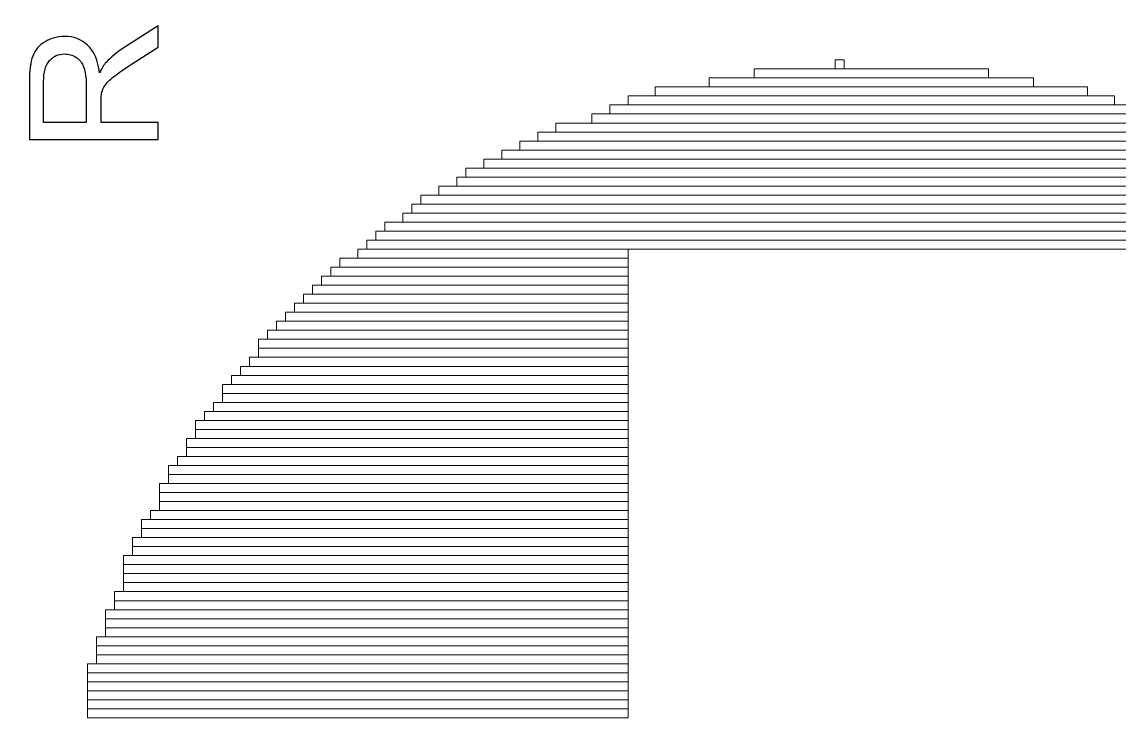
# Model space of a CAD drawing. Header units: millimetres. Extents: x -53.6 to 42.1, y -42.3 to 19.5.
# Drawn here: x 14.312 to 17.404, y -33.353 to -31.4 of the extents above; entities that cross this region are included whole.
import ezdxf

# ---------------------------------------------------------------- set-up
doc = ezdxf.new("R2010")
doc.units = ezdxf.units.MM
doc.header["$MEASUREMENT"] = 0
for name, color, linetype in [('BG_OUTLINE', 7, 'Continuous'), ('MA_PEN3', 7, 'Continuous'), ('RD_SILKSCREEN_TOP', 7, 'Continuous')]:
    doc.layers.add(name, color=color, linetype=linetype)

msp = doc.modelspace()

# ---------------------------------------------------------------- linework, layer by layer
at = {"layer": 'BG_OUTLINE', "color": 3, "lineweight": 9}
msp.add_open_spline([(-35.58, -42.2737), (-35.58, -42.2737), (-35.58, 2.7261), (-35.58, 2.7261), (-35.58, 2.7261), (-35.58, 2.7261), (19.4199, 2.7261), (19.4199, 2.7261), (19.4199, 2.7261), (19.4199, 2.7261), (19.4199, -42.2737), (19.4199, -42.2737), (19.4199, -42.2737), (19.4199, -42.2737), (-35.58, -42.2737), (-35.58, -42.2737)], degree=3, knots=[0, 0, 0, 0, 0.25, 0.25, 0.25, 0.25, 0.5, 0.5, 0.5, 0.5, 0.75, 0.75, 0.75, 0.75, 1, 1, 1, 1], dxfattribs=at)
at = {"layer": 'MA_PEN3', "color": 5, "lineweight": 9}
for points in [[(16.6297, -31.5066), (16.6297, -31.5066), (16.6297, -31.532), (16.6297, -31.532), (16.6297, -31.532), (16.6297, -31.532), (16.6043, -31.532), (16.6043, -31.532), (16.6043, -31.532), (16.6043, -31.532), (16.6043, -31.5066), (16.6043, -31.5066), (16.6043, -31.5066), (16.6043, -31.5066), (16.6297, -31.5066), (16.6297, -31.5066)], [(17.0361, -31.532), (17.0361, -31.532), (17.0361, -31.5574), (17.0361, -31.5574), (17.0361, -31.5574), (17.0361, -31.5574), (16.3757, -31.5574), (16.3757, -31.5574), (16.3757, -31.5574), (16.3757, -31.5574), (16.3757, -31.532), (16.3757, -31.532), (16.3757, -31.532), (16.3757, -31.532), (17.0361, -31.532), (17.0361, -31.532)], [(17.1631, -31.5574), (17.1631, -31.5574), (17.1631, -31.5828), (17.1631, -31.5828), (17.1631, -31.5828), (17.1631, -31.5828), (16.2487, -31.5828), (16.2487, -31.5828), (16.2487, -31.5828), (16.2487, -31.5828), (16.2487, -31.5574), (16.2487, -31.5574), (16.2487, -31.5574), (16.2487, -31.5574), (17.1631, -31.5574), (17.1631, -31.5574)], [(17.3917, -31.6082), (17.3917, -31.6082), (17.3917, -31.6336), (17.3917, -31.6336), (17.3917, -31.6336), (17.3917, -31.6336), (16.0201, -31.6336), (16.0201, -31.6336), (16.0201, -31.6336), (16.0201, -31.6336), (16.0201, -31.6082), (16.0201, -31.6082), (16.0201, -31.6082), (16.0201, -31.6082), (17.3917, -31.6082), (17.3917, -31.6082)], [(17.3155, -31.5828), (17.3155, -31.5828), (17.3155, -31.6082), (17.3155, -31.6082), (17.3155, -31.6082), (17.3155, -31.6082), (16.0963, -31.6082), (16.0963, -31.6082), (16.0963, -31.6082), (16.0963, -31.6082), (16.0963, -31.5828), (16.0963, -31.5828), (16.0963, -31.5828), (16.0963, -31.5828), (17.3155, -31.5828), (17.3155, -31.5828)], [(17.4679, -31.6336), (17.4679, -31.6336), (17.4679, -31.659), (17.4679, -31.659), (17.4679, -31.659), (17.4679, -31.659), (15.9693, -31.659), (15.9693, -31.659), (15.9693, -31.659), (15.9693, -31.659), (15.9693, -31.6336), (15.9693, -31.6336), (15.9693, -31.6336), (15.9693, -31.6336), (17.4679, -31.6336), (17.4679, -31.6336)], [(17.5187, -31.659), (17.5187, -31.659), (17.5187, -31.6844), (17.5187, -31.6844), (17.5187, -31.6844), (17.5187, -31.6844), (15.9185, -31.6844), (15.9185, -31.6844), (15.9185, -31.6844), (15.9185, -31.6844), (15.9185, -31.659), (15.9185, -31.659), (15.9185, -31.659), (15.9185, -31.659), (17.5187, -31.659), (17.5187, -31.659)], [(17.6203, -31.6844), (17.6203, -31.6844), (17.6203, -31.7098), (17.6203, -31.7098), (17.6203, -31.7098), (17.6203, -31.7098), (15.8169, -31.7098), (15.8169, -31.7098), (15.8169, -31.7098), (15.8169, -31.7098), (15.8169, -31.6844), (15.8169, -31.6844), (15.8169, -31.6844), (15.8169, -31.6844), (17.6203, -31.6844), (17.6203, -31.6844)], [(17.6711, -31.7098), (17.6711, -31.7098), (17.6711, -31.7352), (17.6711, -31.7352), (17.6711, -31.7352), (17.6711, -31.7352), (15.7661, -31.7352), (15.7661, -31.7352), (15.7661, -31.7352), (15.7661, -31.7352), (15.7661, -31.7098), (15.7661, -31.7098), (15.7661, -31.7098), (15.7661, -31.7098), (17.6711, -31.7098), (17.6711, -31.7098)], [(17.7727, -31.7606), (17.7727, -31.7606), (17.7727, -31.786), (17.7727, -31.786), (17.7727, -31.786), (17.7727, -31.786), (15.6645, -31.786), (15.6645, -31.786), (15.6645, -31.786), (15.6645, -31.786), (15.6645, -31.7606), (15.6645, -31.7606), (15.6645, -31.7606), (15.6645, -31.7606), (17.7727, -31.7606), (17.7727, -31.7606)], [(17.7219, -31.7352), (17.7219, -31.7352), (17.7219, -31.7606), (17.7219, -31.7606), (17.7219, -31.7606), (17.7219, -31.7606), (15.7153, -31.7606), (15.7153, -31.7606), (15.7153, -31.7606), (15.7153, -31.7606), (15.7153, -31.7352), (15.7153, -31.7352), (15.7153, -31.7352), (15.7153, -31.7352), (17.7219, -31.7352), (17.7219, -31.7352)], [(17.8235, -31.786), (17.8235, -31.786), (17.8235, -31.8114), (17.8235, -31.8114), (17.8235, -31.8114), (17.8235, -31.8114), (15.6137, -31.8114), (15.6137, -31.8114), (15.6137, -31.8114), (15.6137, -31.8114), (15.6137, -31.786), (15.6137, -31.786), (15.6137, -31.786), (15.6137, -31.786), (17.8235, -31.786), (17.8235, -31.786)], [(17.8489, -31.8114), (17.8489, -31.8114), (17.8489, -31.8368), (17.8489, -31.8368), (17.8489, -31.8368), (17.8489, -31.8368), (15.5629, -31.8368), (15.5629, -31.8368), (15.5629, -31.8368), (15.5629, -31.8368), (15.5629, -31.8114), (15.5629, -31.8114), (15.5629, -31.8114), (15.5629, -31.8114), (17.8489, -31.8114), (17.8489, -31.8114)], [(17.8997, -31.8368), (17.8997, -31.8368), (17.8997, -31.8622), (17.8997, -31.8622), (17.8997, -31.8622), (17.8997, -31.8622), (15.5375, -31.8622), (15.5375, -31.8622), (15.5375, -31.8622), (15.5375, -31.8622), (15.5375, -31.8368), (15.5375, -31.8368), (15.5375, -31.8368), (15.5375, -31.8368), (17.8997, -31.8368), (17.8997, -31.8368)], [(17.9251, -31.8622), (17.9251, -31.8622), (17.9251, -31.8876), (17.9251, -31.8876), (17.9251, -31.8876), (17.9251, -31.8876), (15.4867, -31.8876), (15.4867, -31.8876), (15.4867, -31.8876), (15.4867, -31.8876), (15.4867, -31.8622), (15.4867, -31.8622), (15.4867, -31.8622), (15.4867, -31.8622), (17.9251, -31.8622), (17.9251, -31.8622)], [(18.0267, -31.913), (18.0267, -31.913), (18.0267, -31.9384), (18.0267, -31.9384), (18.0267, -31.9384), (18.0267, -31.9384), (15.4105, -31.9384), (15.4105, -31.9384), (15.4105, -31.9384), (15.4105, -31.9384), (15.4105, -31.913), (15.4105, -31.913), (15.4105, -31.913), (15.4105, -31.913), (18.0267, -31.913), (18.0267, -31.913)], [(17.9759, -31.8876), (17.9759, -31.8876), (17.9759, -31.913), (17.9759, -31.913), (17.9759, -31.913), (17.9759, -31.913), (15.4359, -31.913), (15.4359, -31.913), (15.4359, -31.913), (15.4359, -31.913), (15.4359, -31.8876), (15.4359, -31.8876), (15.4359, -31.8876), (15.4359, -31.8876), (17.9759, -31.8876), (17.9759, -31.8876)], [(18.0521, -31.9384), (18.0521, -31.9384), (18.0521, -31.9638), (18.0521, -31.9638), (18.0521, -31.9638), (18.0521, -31.9638), (15.3851, -31.9638), (15.3851, -31.9638), (15.3851, -31.9638), (15.3851, -31.9638), (15.3851, -31.9384), (15.3851, -31.9384), (15.3851, -31.9384), (15.3851, -31.9384), (18.0521, -31.9384), (18.0521, -31.9384)], [(18.0775, -31.9638), (18.0775, -31.9638), (18.0775, -31.9892), (18.0775, -31.9892), (18.0775, -31.9892), (18.0775, -31.9892), (15.3343, -31.9892), (15.3343, -31.9892), (15.3343, -31.9892), (15.3343, -31.9892), (15.3343, -31.9638), (15.3343, -31.9638), (15.3343, -31.9638), (15.3343, -31.9638), (18.0775, -31.9638), (18.0775, -31.9638)], [(18.1283, -31.9892), (18.1283, -31.9892), (18.1283, -32.0146), (18.1283, -32.0146), (18.1283, -32.0146), (18.1283, -32.0146), (15.3089, -32.0146), (15.3089, -32.0146), (15.3089, -32.0146), (15.3089, -32.0146), (15.3089, -31.9892), (15.3089, -31.9892), (15.3089, -31.9892), (15.3089, -31.9892), (18.1283, -31.9892), (18.1283, -31.9892)], [(16.0201, -32.04), (16.0201, -32.04), (16.0201, -32.0654), (16.0201, -32.0654), (16.0201, -32.0654), (16.0201, -32.0654), (15.2581, -32.0654), (15.2581, -32.0654), (15.2581, -32.0654), (15.2581, -32.0654), (15.2581, -32.04), (15.2581, -32.04), (15.2581, -32.04), (15.2581, -32.04), (16.0201, -32.04), (16.0201, -32.04)], [(18.1537, -32.0146), (18.1537, -32.0146), (18.1537, -32.04), (18.1537, -32.04), (18.1537, -32.04), (18.1537, -32.04), (15.2835, -32.04), (15.2835, -32.04), (15.2835, -32.04), (15.2835, -32.04), (15.2835, -32.0146), (15.2835, -32.0146), (15.2835, -32.0146), (15.2835, -32.0146), (18.1537, -32.0146), (18.1537, -32.0146)], [(16.0201, -32.0654), (16.0201, -32.0654), (16.0201, -32.0908), (16.0201, -32.0908), (16.0201, -32.0908), (16.0201, -32.0908), (15.2073, -32.0908), (15.2073, -32.0908), (15.2073, -32.0908), (15.2073, -32.0908), (15.2073, -32.0654), (15.2073, -32.0654), (15.2073, -32.0654), (15.2073, -32.0654), (16.0201, -32.0654), (16.0201, -32.0654)], [(16.0201, -32.0908), (16.0201, -32.0908), (16.0201, -32.1162), (16.0201, -32.1162), (16.0201, -32.1162), (16.0201, -32.1162), (15.1819, -32.1162), (15.1819, -32.1162), (15.1819, -32.1162), (15.1819, -32.1162), (15.1819, -32.0908), (15.1819, -32.0908), (15.1819, -32.0908), (15.1819, -32.0908), (16.0201, -32.0908), (16.0201, -32.0908)], [(16.0201, -32.1162), (16.0201, -32.1162), (16.0201, -32.1416), (16.0201, -32.1416), (16.0201, -32.1416), (16.0201, -32.1416), (15.1565, -32.1416), (15.1565, -32.1416), (15.1565, -32.1416), (15.1565, -32.1416), (15.1565, -32.1162), (15.1565, -32.1162), (15.1565, -32.1162), (15.1565, -32.1162), (16.0201, -32.1162), (16.0201, -32.1162)], [(16.0201, -32.1416), (16.0201, -32.1416), (16.0201, -32.167), (16.0201, -32.167), (16.0201, -32.167), (16.0201, -32.167), (15.1311, -32.167), (15.1311, -32.167), (15.1311, -32.167), (15.1311, -32.167), (15.1311, -32.1416), (15.1311, -32.1416), (15.1311, -32.1416), (15.1311, -32.1416), (16.0201, -32.1416), (16.0201, -32.1416)], [(16.0201, -32.1924), (16.0201, -32.1924), (16.0201, -32.2178), (16.0201, -32.2178), (16.0201, -32.2178), (16.0201, -32.2178), (15.0803, -32.2178), (15.0803, -32.2178), (15.0803, -32.2178), (15.0803, -32.2178), (15.0803, -32.1924), (15.0803, -32.1924), (15.0803, -32.1924), (15.0803, -32.1924), (16.0201, -32.1924), (16.0201, -32.1924)], [(16.0201, -32.167), (16.0201, -32.167), (16.0201, -32.1924), (16.0201, -32.1924), (16.0201, -32.1924), (16.0201, -32.1924), (15.1057, -32.1924), (15.1057, -32.1924), (15.1057, -32.1924), (15.1057, -32.1924), (15.1057, -32.167), (15.1057, -32.167), (15.1057, -32.167), (15.1057, -32.167), (16.0201, -32.167), (16.0201, -32.167)], [(16.0201, -32.2178), (16.0201, -32.2178), (16.0201, -32.2432), (16.0201, -32.2432), (16.0201, -32.2432), (16.0201, -32.2432), (15.0549, -32.2432), (15.0549, -32.2432), (15.0549, -32.2432), (15.0549, -32.2432), (15.0549, -32.2178), (15.0549, -32.2178), (15.0549, -32.2178), (15.0549, -32.2178), (16.0201, -32.2178), (16.0201, -32.2178)], [(16.0201, -32.2432), (16.0201, -32.2432), (16.0201, -32.2686), (16.0201, -32.2686), (16.0201, -32.2686), (16.0201, -32.2686), (15.0295, -32.2686), (15.0295, -32.2686), (15.0295, -32.2686), (15.0295, -32.2686), (15.0295, -32.2432), (15.0295, -32.2432), (15.0295, -32.2432), (15.0295, -32.2432), (16.0201, -32.2432), (16.0201, -32.2432)], [(16.0201, -32.2686), (16.0201, -32.2686), (16.0201, -32.294), (16.0201, -32.294), (16.0201, -32.294), (16.0201, -32.294), (15.0041, -32.294), (15.0041, -32.294), (15.0041, -32.294), (15.0041, -32.294), (15.0041, -32.2686), (15.0041, -32.2686), (15.0041, -32.2686), (15.0041, -32.2686), (16.0201, -32.2686), (16.0201, -32.2686)], [(16.0201, -32.294), (16.0201, -32.294), (16.0201, -32.3194), (16.0201, -32.3194), (16.0201, -32.3194), (16.0201, -32.3194), (14.9787, -32.3194), (14.9787, -32.3194), (14.9787, -32.3194), (14.9787, -32.3194), (14.9787, -32.294), (14.9787, -32.294), (14.9787, -32.294), (14.9787, -32.294), (16.0201, -32.294), (16.0201, -32.294)], [(16.0201, -32.3194), (16.0201, -32.3194), (16.0201, -32.3448), (16.0201, -32.3448), (16.0201, -32.3448), (16.0201, -32.3448), (14.9787, -32.3448), (14.9787, -32.3448), (14.9787, -32.3448), (14.9787, -32.3448), (14.9787, -32.3194), (14.9787, -32.3194), (14.9787, -32.3194), (14.9787, -32.3194), (16.0201, -32.3194), (16.0201, -32.3194)], [(16.0201, -32.3448), (16.0201, -32.3448), (16.0201, -32.3702), (16.0201, -32.3702), (16.0201, -32.3702), (16.0201, -32.3702), (14.9533, -32.3702), (14.9533, -32.3702), (14.9533, -32.3702), (14.9533, -32.3702), (14.9533, -32.3448), (14.9533, -32.3448), (14.9533, -32.3448), (14.9533, -32.3448), (16.0201, -32.3448), (16.0201, -32.3448)], [(16.0201, -32.3702), (16.0201, -32.3702), (16.0201, -32.3956), (16.0201, -32.3956), (16.0201, -32.3956), (16.0201, -32.3956), (14.9279, -32.3956), (14.9279, -32.3956), (14.9279, -32.3956), (14.9279, -32.3956), (14.9279, -32.3702), (14.9279, -32.3702), (14.9279, -32.3702), (14.9279, -32.3702), (16.0201, -32.3702), (16.0201, -32.3702)], [(16.0201, -32.3956), (16.0201, -32.3956), (16.0201, -32.421), (16.0201, -32.421), (16.0201, -32.421), (16.0201, -32.421), (14.9025, -32.421), (14.9025, -32.421), (14.9025, -32.421), (14.9025, -32.421), (14.9025, -32.3956), (14.9025, -32.3956), (14.9025, -32.3956), (14.9025, -32.3956), (16.0201, -32.3956), (16.0201, -32.3956)], [(16.0201, -32.421), (16.0201, -32.421), (16.0201, -32.4464), (16.0201, -32.4464), (16.0201, -32.4464), (16.0201, -32.4464), (14.8771, -32.4464), (14.8771, -32.4464), (14.8771, -32.4464), (14.8771, -32.4464), (14.8771, -32.421), (14.8771, -32.421), (14.8771, -32.421), (14.8771, -32.421), (16.0201, -32.421), (16.0201, -32.421)], [(16.0201, -32.4718), (16.0201, -32.4718), (16.0201, -32.4972), (16.0201, -32.4972), (16.0201, -32.4972), (16.0201, -32.4972), (14.8517, -32.4972), (14.8517, -32.4972), (14.8517, -32.4972), (14.8517, -32.4972), (14.8517, -32.4718), (14.8517, -32.4718), (14.8517, -32.4718), (14.8517, -32.4718), (16.0201, -32.4718), (16.0201, -32.4718)], [(16.0201, -32.4464), (16.0201, -32.4464), (16.0201, -32.4718), (16.0201, -32.4718), (16.0201, -32.4718), (16.0201, -32.4718), (14.8771, -32.4718), (14.8771, -32.4718), (14.8771, -32.4718), (14.8771, -32.4718), (14.8771, -32.4464), (14.8771, -32.4464), (14.8771, -32.4464), (14.8771, -32.4464), (16.0201, -32.4464), (16.0201, -32.4464)], [(16.0201, -32.4972), (16.0201, -32.4972), (16.0201, -32.5226), (16.0201, -32.5226), (16.0201, -32.5226), (16.0201, -32.5226), (14.8263, -32.5226), (14.8263, -32.5226), (14.8263, -32.5226), (14.8263, -32.5226), (14.8263, -32.4972), (14.8263, -32.4972), (14.8263, -32.4972), (14.8263, -32.4972), (16.0201, -32.4972), (16.0201, -32.4972)], [(16.0201, -32.5226), (16.0201, -32.5226), (16.0201, -32.548), (16.0201, -32.548), (16.0201, -32.548), (16.0201, -32.548), (14.8009, -32.548), (14.8009, -32.548), (14.8009, -32.548), (14.8009, -32.548), (14.8009, -32.5226), (14.8009, -32.5226), (14.8009, -32.5226), (14.8009, -32.5226), (16.0201, -32.5226), (16.0201, -32.5226)], [(16.0201, -32.548), (16.0201, -32.548), (16.0201, -32.5734), (16.0201, -32.5734), (16.0201, -32.5734), (16.0201, -32.5734), (14.8009, -32.5734), (14.8009, -32.5734), (14.8009, -32.5734), (14.8009, -32.5734), (14.8009, -32.548), (14.8009, -32.548), (14.8009, -32.548), (14.8009, -32.548), (16.0201, -32.548), (16.0201, -32.548)], [(16.0201, -32.5734), (16.0201, -32.5734), (16.0201, -32.5988), (16.0201, -32.5988), (16.0201, -32.5988), (16.0201, -32.5988), (14.7755, -32.5988), (14.7755, -32.5988), (14.7755, -32.5988), (14.7755, -32.5988), (14.7755, -32.5734), (14.7755, -32.5734), (14.7755, -32.5734), (14.7755, -32.5734), (16.0201, -32.5734), (16.0201, -32.5734)], [(16.0201, -32.6242), (16.0201, -32.6242), (16.0201, -32.6496), (16.0201, -32.6496), (16.0201, -32.6496), (16.0201, -32.6496), (14.7501, -32.6496), (14.7501, -32.6496), (14.7501, -32.6496), (14.7501, -32.6496), (14.7501, -32.6242), (14.7501, -32.6242), (14.7501, -32.6242), (14.7501, -32.6242), (16.0201, -32.6242), (16.0201, -32.6242)], [(16.0201, -32.5988), (16.0201, -32.5988), (16.0201, -32.6242), (16.0201, -32.6242), (16.0201, -32.6242), (16.0201, -32.6242), (14.7755, -32.6242), (14.7755, -32.6242), (14.7755, -32.6242), (14.7755, -32.6242), (14.7755, -32.5988), (14.7755, -32.5988), (14.7755, -32.5988), (14.7755, -32.5988), (16.0201, -32.5988), (16.0201, -32.5988)], [(16.0201, -32.6496), (16.0201, -32.6496), (16.0201, -32.675), (16.0201, -32.675), (16.0201, -32.675), (16.0201, -32.675), (14.7247, -32.675), (14.7247, -32.675), (14.7247, -32.675), (14.7247, -32.675), (14.7247, -32.6496), (14.7247, -32.6496), (14.7247, -32.6496), (14.7247, -32.6496), (16.0201, -32.6496), (16.0201, -32.6496)], [(16.0201, -32.675), (16.0201, -32.675), (16.0201, -32.7004), (16.0201, -32.7004), (16.0201, -32.7004), (16.0201, -32.7004), (14.7247, -32.7004), (14.7247, -32.7004), (14.7247, -32.7004), (14.7247, -32.7004), (14.7247, -32.675), (14.7247, -32.675), (14.7247, -32.675), (14.7247, -32.675), (16.0201, -32.675), (16.0201, -32.675)], [(16.0201, -32.7004), (16.0201, -32.7004), (16.0201, -32.7258), (16.0201, -32.7258), (16.0201, -32.7258), (16.0201, -32.7258), (14.6993, -32.7258), (14.6993, -32.7258), (14.6993, -32.7258), (14.6993, -32.7258), (14.6993, -32.7004), (14.6993, -32.7004), (14.6993, -32.7004), (14.6993, -32.7004), (16.0201, -32.7004), (16.0201, -32.7004)], [(16.0201, -32.7258), (16.0201, -32.7258), (16.0201, -32.7512), (16.0201, -32.7512), (16.0201, -32.7512), (16.0201, -32.7512), (14.6993, -32.7512), (14.6993, -32.7512), (14.6993, -32.7512), (14.6993, -32.7512), (14.6993, -32.7258), (14.6993, -32.7258), (14.6993, -32.7258), (14.6993, -32.7258), (16.0201, -32.7258), (16.0201, -32.7258)], [(16.0201, -32.7512), (16.0201, -32.7512), (16.0201, -32.7766), (16.0201, -32.7766), (16.0201, -32.7766), (16.0201, -32.7766), (14.6993, -32.7766), (14.6993, -32.7766), (14.6993, -32.7766), (14.6993, -32.7766), (14.6993, -32.7512), (14.6993, -32.7512), (14.6993, -32.7512), (14.6993, -32.7512), (16.0201, -32.7512), (16.0201, -32.7512)], [(16.0201, -32.7766), (16.0201, -32.7766), (16.0201, -32.802), (16.0201, -32.802), (16.0201, -32.802), (16.0201, -32.802), (14.6739, -32.802), (14.6739, -32.802), (14.6739, -32.802), (14.6739, -32.802), (14.6739, -32.7766), (14.6739, -32.7766), (14.6739, -32.7766), (14.6739, -32.7766), (16.0201, -32.7766), (16.0201, -32.7766)], [(16.0201, -32.802), (16.0201, -32.802), (16.0201, -32.8274), (16.0201, -32.8274), (16.0201, -32.8274), (16.0201, -32.8274), (14.6485, -32.8274), (14.6485, -32.8274), (14.6485, -32.8274), (14.6485, -32.8274), (14.6485, -32.802), (14.6485, -32.802), (14.6485, -32.802), (14.6485, -32.802), (16.0201, -32.802), (16.0201, -32.802)], [(16.0201, -32.8274), (16.0201, -32.8274), (16.0201, -32.8528), (16.0201, -32.8528), (16.0201, -32.8528), (16.0201, -32.8528), (14.6485, -32.8528), (14.6485, -32.8528), (14.6485, -32.8528), (14.6485, -32.8528), (14.6485, -32.8274), (14.6485, -32.8274), (14.6485, -32.8274), (14.6485, -32.8274), (16.0201, -32.8274), (16.0201, -32.8274)], [(16.0201, -32.8528), (16.0201, -32.8528), (16.0201, -32.8782), (16.0201, -32.8782), (16.0201, -32.8782), (16.0201, -32.8782), (14.6231, -32.8782), (14.6231, -32.8782), (14.6231, -32.8782), (14.6231, -32.8782), (14.6231, -32.8528), (14.6231, -32.8528), (14.6231, -32.8528), (14.6231, -32.8528), (16.0201, -32.8528), (16.0201, -32.8528)], [(16.0201, -32.9036), (16.0201, -32.9036), (16.0201, -32.929), (16.0201, -32.929), (16.0201, -32.929), (16.0201, -32.929), (14.5977, -32.929), (14.5977, -32.929), (14.5977, -32.929), (14.5977, -32.929), (14.5977, -32.9036), (14.5977, -32.9036), (14.5977, -32.9036), (14.5977, -32.9036), (16.0201, -32.9036), (16.0201, -32.9036)], [(16.0201, -32.8782), (16.0201, -32.8782), (16.0201, -32.9036), (16.0201, -32.9036), (16.0201, -32.9036), (16.0201, -32.9036), (14.6231, -32.9036), (14.6231, -32.9036), (14.6231, -32.9036), (14.6231, -32.9036), (14.6231, -32.8782), (14.6231, -32.8782), (14.6231, -32.8782), (14.6231, -32.8782), (16.0201, -32.8782), (16.0201, -32.8782)], [(16.0201, -32.929), (16.0201, -32.929), (16.0201, -32.9544), (16.0201, -32.9544), (16.0201, -32.9544), (16.0201, -32.9544), (14.5977, -32.9544), (14.5977, -32.9544), (14.5977, -32.9544), (14.5977, -32.9544), (14.5977, -32.929), (14.5977, -32.929), (14.5977, -32.929), (14.5977, -32.929), (16.0201, -32.929), (16.0201, -32.929)], [(16.0201, -32.9544), (16.0201, -32.9544), (16.0201, -32.9798), (16.0201, -32.9798), (16.0201, -32.9798), (16.0201, -32.9798), (14.5977, -32.9798), (14.5977, -32.9798), (14.5977, -32.9798), (14.5977, -32.9798), (14.5977, -32.9544), (14.5977, -32.9544), (14.5977, -32.9544), (14.5977, -32.9544), (16.0201, -32.9544), (16.0201, -32.9544)], [(16.0201, -32.9798), (16.0201, -32.9798), (16.0201, -33.0052), (16.0201, -33.0052), (16.0201, -33.0052), (16.0201, -33.0052), (14.5977, -33.0052), (14.5977, -33.0052), (14.5977, -33.0052), (14.5977, -33.0052), (14.5977, -32.9798), (14.5977, -32.9798), (14.5977, -32.9798), (14.5977, -32.9798), (16.0201, -32.9798), (16.0201, -32.9798)], [(16.0201, -33.0052), (16.0201, -33.0052), (16.0201, -33.0306), (16.0201, -33.0306), (16.0201, -33.0306), (16.0201, -33.0306), (14.5723, -33.0306), (14.5723, -33.0306), (14.5723, -33.0306), (14.5723, -33.0306), (14.5723, -33.0052), (14.5723, -33.0052), (14.5723, -33.0052), (14.5723, -33.0052), (16.0201, -33.0052), (16.0201, -33.0052)], [(16.0201, -33.0306), (16.0201, -33.0306), (16.0201, -33.056), (16.0201, -33.056), (16.0201, -33.056), (16.0201, -33.056), (14.5723, -33.056), (14.5723, -33.056), (14.5723, -33.056), (14.5723, -33.056), (14.5723, -33.0306), (14.5723, -33.0306), (14.5723, -33.0306), (14.5723, -33.0306), (16.0201, -33.0306), (16.0201, -33.0306)], [(16.0201, -33.056), (16.0201, -33.056), (16.0201, -33.0814), (16.0201, -33.0814), (16.0201, -33.0814), (16.0201, -33.0814), (14.5469, -33.0814), (14.5469, -33.0814), (14.5469, -33.0814), (14.5469, -33.0814), (14.5469, -33.056), (14.5469, -33.056), (14.5469, -33.056), (14.5469, -33.056), (16.0201, -33.056), (16.0201, -33.056)], [(16.0201, -33.0814), (16.0201, -33.0814), (16.0201, -33.1068), (16.0201, -33.1068), (16.0201, -33.1068), (16.0201, -33.1068), (14.5469, -33.1068), (14.5469, -33.1068), (14.5469, -33.1068), (14.5469, -33.1068), (14.5469, -33.0814), (14.5469, -33.0814), (14.5469, -33.0814), (14.5469, -33.0814), (16.0201, -33.0814), (16.0201, -33.0814)], [(16.0201, -33.1068), (16.0201, -33.1068), (16.0201, -33.1322), (16.0201, -33.1322), (16.0201, -33.1322), (16.0201, -33.1322), (14.5469, -33.1322), (14.5469, -33.1322), (14.5469, -33.1322), (14.5469, -33.1322), (14.5469, -33.1068), (14.5469, -33.1068), (14.5469, -33.1068), (14.5469, -33.1068), (16.0201, -33.1068), (16.0201, -33.1068)], [(16.0201, -33.1322), (16.0201, -33.1322), (16.0201, -33.1576), (16.0201, -33.1576), (16.0201, -33.1576), (16.0201, -33.1576), (14.5215, -33.1576), (14.5215, -33.1576), (14.5215, -33.1576), (14.5215, -33.1576), (14.5215, -33.1322), (14.5215, -33.1322), (14.5215, -33.1322), (14.5215, -33.1322), (16.0201, -33.1322), (16.0201, -33.1322)], [(16.0201, -33.1576), (16.0201, -33.1576), (16.0201, -33.183), (16.0201, -33.183), (16.0201, -33.183), (16.0201, -33.183), (14.5215, -33.183), (14.5215, -33.183), (14.5215, -33.183), (14.5215, -33.183), (14.5215, -33.1576), (14.5215, -33.1576), (14.5215, -33.1576), (14.5215, -33.1576), (16.0201, -33.1576), (16.0201, -33.1576)], [(16.0201, -33.183), (16.0201, -33.183), (16.0201, -33.2084), (16.0201, -33.2084), (16.0201, -33.2084), (16.0201, -33.2084), (14.5215, -33.2084), (14.5215, -33.2084), (14.5215, -33.2084), (14.5215, -33.2084), (14.5215, -33.183), (14.5215, -33.183), (14.5215, -33.183), (14.5215, -33.183), (16.0201, -33.183), (16.0201, -33.183)], [(16.0201, -33.2084), (16.0201, -33.2084), (16.0201, -33.2338), (16.0201, -33.2338), (16.0201, -33.2338), (16.0201, -33.2338), (14.4961, -33.2338), (14.4961, -33.2338), (14.4961, -33.2338), (14.4961, -33.2338), (14.4961, -33.2084), (14.4961, -33.2084), (14.4961, -33.2084), (14.4961, -33.2084), (16.0201, -33.2084), (16.0201, -33.2084)], [(16.0201, -33.2338), (16.0201, -33.2338), (16.0201, -33.2592), (16.0201, -33.2592), (16.0201, -33.2592), (16.0201, -33.2592), (14.4961, -33.2592), (14.4961, -33.2592), (14.4961, -33.2592), (14.4961, -33.2592), (14.4961, -33.2338), (14.4961, -33.2338), (14.4961, -33.2338), (14.4961, -33.2338), (16.0201, -33.2338), (16.0201, -33.2338)], [(16.0201, -33.2592), (16.0201, -33.2592), (16.0201, -33.2846), (16.0201, -33.2846), (16.0201, -33.2846), (16.0201, -33.2846), (14.4961, -33.2846), (14.4961, -33.2846), (14.4961, -33.2846), (14.4961, -33.2846), (14.4961, -33.2592), (14.4961, -33.2592), (14.4961, -33.2592), (14.4961, -33.2592), (16.0201, -33.2592), (16.0201, -33.2592)], [(16.0201, -33.2846), (16.0201, -33.2846), (16.0201, -33.31), (16.0201, -33.31), (16.0201, -33.31), (16.0201, -33.31), (14.4961, -33.31), (14.4961, -33.31), (14.4961, -33.31), (14.4961, -33.31), (14.4961, -33.2846), (14.4961, -33.2846), (14.4961, -33.2846), (14.4961, -33.2846), (16.0201, -33.2846), (16.0201, -33.2846)], [(16.0201, -33.31), (16.0201, -33.31), (16.0201, -33.3354), (16.0201, -33.3354), (16.0201, -33.3354), (16.0201, -33.3354), (14.4961, -33.3354), (14.4961, -33.3354), (14.4961, -33.3354), (14.4961, -33.3354), (14.4961, -33.31), (14.4961, -33.31), (14.4961, -33.31), (14.4961, -33.31), (16.0201, -33.31), (16.0201, -33.31)], [(16.0201, -33.3354), (16.0201, -33.3354), (16.0201, -33.3608), (16.0201, -33.3608), (16.0201, -33.3608), (16.0201, -33.3608), (14.4961, -33.3608), (14.4961, -33.3608), (14.4961, -33.3608), (14.4961, -33.3608), (14.4961, -33.3354), (14.4961, -33.3354), (14.4961, -33.3354), (14.4961, -33.3354), (16.0201, -33.3354), (16.0201, -33.3354)]]:
    msp.add_open_spline(points, degree=3, knots=[0, 0, 0, 0, 0.25, 0.25, 0.25, 0.25, 0.5, 0.5, 0.5, 0.5, 0.75, 0.75, 0.75, 0.75, 1, 1, 1, 1], dxfattribs=at)
at = {"layer": 'RD_SILKSCREEN_TOP', "color": 8}
for points, knots in [([(14.696, -31.7308), (14.696, -31.7308), (14.3324, -31.7308), (14.3324, -31.7308), (14.3324, -31.7308), (14.3324, -31.7308), (14.3324, -31.5696), (14.3324, -31.5696), (14.3324, -31.5696), (14.3324, -31.5372), (14.3357, -31.5126), (14.3422, -31.4957), (14.3422, -31.4957), (14.3487, -31.4789), (14.3602, -31.4654), (14.3767, -31.4552), (14.3767, -31.4552), (14.3933, -31.4452), (14.4116, -31.4402), (14.4316, -31.4402), (14.4316, -31.4402), (14.4574, -31.4402), (14.4791, -31.4485), (14.4968, -31.4652), (14.4968, -31.4652), (14.5145, -31.4819), (14.5257, -31.5077), (14.5306, -31.5426), (14.5306, -31.5426), (14.5367, -31.5298), (14.5427, -31.5202), (14.5487, -31.5136), (14.5487, -31.5136), (14.5615, -31.4995), (14.5777, -31.4862), (14.597, -31.4736), (14.597, -31.4736), (14.597, -31.4736), (14.696, -31.4104), (14.696, -31.4104), (14.696, -31.4104), (14.696, -31.4104), (14.696, -31.4709), (14.696, -31.4709), (14.696, -31.4709), (14.696, -31.4709), (14.6203, -31.519), (14.6203, -31.519), (14.6203, -31.519), (14.5985, -31.5331), (14.5818, -31.5447), (14.5703, -31.5538), (14.5703, -31.5538), (14.5587, -31.5629), (14.5505, -31.571), (14.546, -31.5782), (14.546, -31.5782), (14.5413, -31.5854), (14.5381, -31.5927), (14.5362, -31.6001), (14.5362, -31.6001), (14.5351, -31.6056), (14.5345, -31.6145), (14.5345, -31.627), (14.5345, -31.627), (14.5345, -31.627), (14.5345, -31.6827), (14.5345, -31.6827), (14.5345, -31.6827), (14.5345, -31.6827), (14.696, -31.6827), (14.696, -31.6827), (14.696, -31.6827), (14.696, -31.6827), (14.696, -31.7308), (14.696, -31.7308)], [0, 0, 0, 0, 0.052632, 0.052632, 0.052632, 0.052632, 0.105263, 0.105263, 0.105263, 0.105263, 0.157895, 0.157895, 0.157895, 0.157895, 0.210526, 0.210526, 0.210526, 0.210526, 0.263158, 0.263158, 0.263158, 0.263158, 0.315789, 0.315789, 0.315789, 0.315789, 0.368421, 0.368421, 0.368421, 0.368421, 0.421053, 0.421053, 0.421053, 0.421053, 0.473684, 0.473684, 0.473684, 0.473684, 0.526316, 0.526316, 0.526316, 0.526316, 0.578947, 0.578947, 0.578947, 0.578947, 0.631579, 0.631579, 0.631579, 0.631579, 0.684211, 0.684211, 0.684211, 0.684211, 0.736842, 0.736842, 0.736842, 0.736842, 0.789474, 0.789474, 0.789474, 0.789474, 0.842105, 0.842105, 0.842105, 0.842105, 0.894737, 0.894737, 0.894737, 0.894737, 0.947368, 0.947368, 0.947368, 0.947368, 1, 1, 1, 1]), ([(14.4929, -31.6827), (14.4929, -31.6827), (14.4929, -31.5793), (14.4929, -31.5793), (14.4929, -31.5793), (14.4929, -31.5574), (14.4906, -31.5401), (14.486, -31.5277), (14.486, -31.5277), (14.4815, -31.5153), (14.4742, -31.5059), (14.4642, -31.4994), (14.4642, -31.4994), (14.4542, -31.493), (14.4434, -31.4898), (14.4316, -31.4898), (14.4316, -31.4898), (14.4144, -31.4898), (14.4003, -31.496), (14.3892, -31.5085), (14.3892, -31.5085), (14.3781, -31.5209), (14.3726, -31.5407), (14.3726, -31.5677), (14.3726, -31.5677), (14.3726, -31.5677), (14.3726, -31.6827), (14.3726, -31.6827), (14.3726, -31.6827), (14.3726, -31.6827), (14.4929, -31.6827), (14.4929, -31.6827)], [0, 0, 0, 0, 0.125, 0.125, 0.125, 0.125, 0.25, 0.25, 0.25, 0.25, 0.375, 0.375, 0.375, 0.375, 0.5, 0.5, 0.5, 0.5, 0.625, 0.625, 0.625, 0.625, 0.75, 0.75, 0.75, 0.75, 0.875, 0.875, 0.875, 0.875, 1, 1, 1, 1])]:
    msp.add_open_spline(points, degree=3, knots=knots, dxfattribs=at)

doc.saveas('drawing.dxf')
